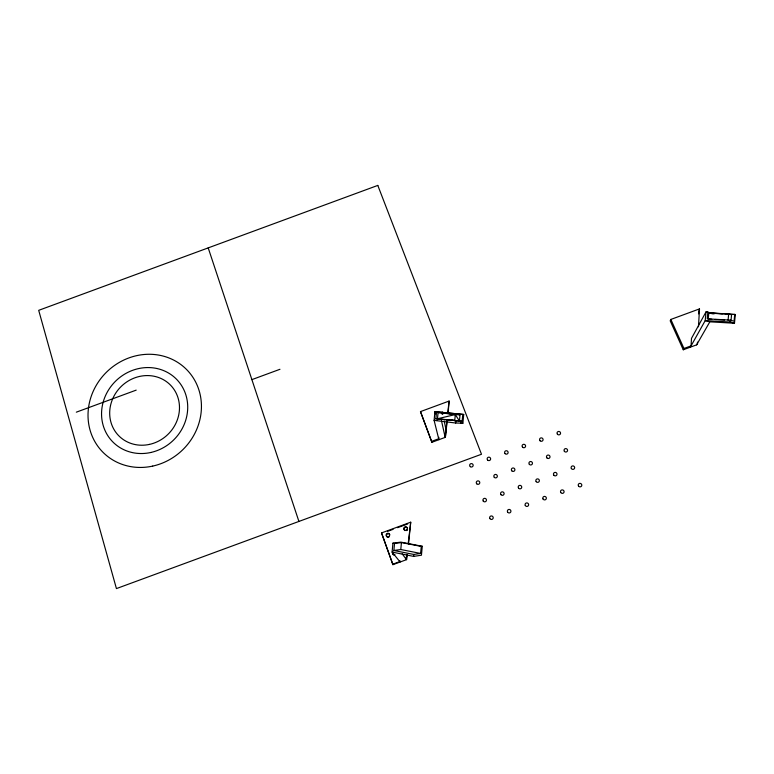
<?xml version="1.0" encoding="UTF-8"?>
<svg xmlns="http://www.w3.org/2000/svg" width="774" height="774" viewBox="0 0 774 774"><rect width="100%" height="100%" fill="white"/><g stroke="black" fill="none" stroke-linecap="round" stroke-linejoin="round"><path stroke-width="1.16" d="M698.545 313.876L698.68 311.506M697.432 342.137L697.529 343.482L696.6 344.846M698.477 326.783L699.503 308.894L670.845 319.439L670.197 320.823L683.268 349.771L696.6 344.865L709.835 321.82L734.487 323.251L735.3 314.525L711.877 313.131L706.023 311.883L691.501 338.344L691.066 345.872L683.964 348.493L683.268 349.771M728.073 320.233L728.663 313.954L708.82 312.889L708.239 319.111L711.741 319.304M734.487 323.251L730.066 322.023L730.24 320.136L707.233 318.83L707.871 311.98M730.975 321.046L731.556 314.805L728.663 313.954M734.729 314.35L734.091 321.22L730.24 320.136M421.269 546.415L401.435 542.574L394.537 543.483L393.869 550.488L413.8 554.455L420.601 553.439L421.269 546.415L422.275 546.28L421.433 555.2L413.616 556.39L392.099 552.075L392.94 543.164L400.874 542.129L422.275 546.28M462.784 414.448L462.136 421.308L435.878 418.705L436.536 411.855L463.723 414.477L462.891 423.214L455.673 423.01L434.108 420.379L434.93 411.671L463.723 414.477M437.484 418.763L438.074 412.542L442.854 412.745L460.017 414.748L459.427 420.988L437.484 418.763L455.306 414.564L460.017 414.748M442.07 414.138L442.273 411.981L442.747 414.216M454.715 420.843L455.306 414.564L442.854 412.745M455.673 423.01L455.857 421.124M393.869 550.488L400.777 549.521L401.435 542.574M413.616 556.39L413.8 554.455M438.858 437.31L438.694 438.752L431.602 441.373L431.863 442.302L445.369 437.32L447.208 420.892M445.369 437.32L446.869 421.066M447.788 412.832L449.113 401.058L420.476 411.604L431.863 442.302M448.127 412.687L449.113 401.058M406.727 554.706L406.195 559.225L406.94 554.387M408.198 543.658L410.723 522.189L381.524 532.928L392.921 564.672L406.698 559.592L407.25 554.832M408.508 544.141L410.723 522.189M399.906 560.589L399.79 561.595L392.553 564.265M698.748 310.316L699.503 308.894M690.34 347.168L705.211 320.6L706.023 311.883L710.638 313.199M76.326 412.174L136.195 390.125M251.889 379.628L279.965 369.285M445.156 436.372L445.834 428.767L444.17 420.93M387.522 531.38L393.115 529.319M397.594 527.674L407.666 523.969M437.252 420.476L434.108 420.379L438.926 439.7M435.878 418.705L441.209 418.879M711.809 313.267L722.384 313.828M725.906 314.021L735.3 314.525M711.819 313.741L714.141 313.867M715.244 319.507L724.58 320.03M730.066 322.023L705.211 320.6L709.835 321.82M436.536 411.855L434.93 411.671L435.481 413.955M438.074 412.542L455.306 414.564L459.427 420.988M451.416 420.021L453.951 420.321M458.634 420.892L462.136 421.308M460.511 422.923L462.891 423.214M392.94 543.164L394.537 543.483M400.777 549.521L420.601 553.439M392.099 552.075L400.129 562.021M381.524 532.928L392.921 564.672M402.19 553.855L406.514 559.67M670.845 319.439L683.964 348.493M420.476 411.604L431.602 441.373M208.206 247.893L298.909 521.434M441.451 420.601L445.185 437.397M394.953 554.542A1.819 1.8 -73.8 0 1 392.766 551.804M394.314 555.142A1.819 1.79 -74.1 0 1 393.134 552.259M386.932 536.759A1.8 1.78 -64.1 0 1 387.164 534.157A1.8 1.78 -64.1 0 1 389.719 534.505M388.867 537.243A1.8 1.78 -64.1 0 1 387.339 537.108M404.976 530.616A1.8 1.78 -63.6 0 1 404.705 527.742A1.8 1.78 -63.6 0 1 407.521 528.303M407.521 529.822A1.8 1.78 -63.6 0 1 406.805 530.616M377.799 185.412L38.7 310.335L116.429 588.588L481.486 454.251L377.799 185.412M149.498 444.392A36.204 33.476 -44.2 0 0 172.06 386.836A36.204 33.476 -44.2 0 0 112.211 399.955A36.204 33.476 -44.2 0 0 149.498 444.392M152.681 466.103A58.834 54.403 -44.2 0 0 189.388 372.594A58.834 54.403 -44.2 0 0 92.125 393.869A58.834 54.403 -44.2 0 0 152.681 466.103M150.649 452.519A44.689 41.322 -44.2 0 0 178.571 381.495A44.689 41.322 -44.2 0 0 104.684 397.613A44.689 41.322 -44.2 0 0 150.649 452.519M388.751 536.624A1.809 1.78 -63.8 0 0 388.829 533.499A1.809 1.78 -63.8 0 0 386.1 535.028A1.809 1.78 -63.8 0 0 388.751 536.624M406.447 530.113A1.8 1.79 -63.1 0 0 406.505 526.997A1.8 1.79 -63.1 0 0 403.796 528.516A1.8 1.79 -63.1 0 0 406.447 530.113M557.454 434.253A1.771 1.703 16.5 0 0 560.463 433.75A1.771 1.703 16.5 0 0 558.46 431.466A1.771 1.703 16.5 0 0 557.454 434.253M564.381 451.319A1.78 1.722 20.1 0 0 567.429 451.029A1.78 1.722 20.1 0 0 565.591 448.601A1.78 1.722 20.1 0 0 564.381 451.319M571.376 468.541A1.79 1.732 23.8 0 0 574.463 468.473A1.79 1.732 23.8 0 0 572.789 465.9A1.79 1.732 23.8 0 0 571.376 468.541M578.507 486.033A1.809 1.742 27.5 0 0 581.613 485.956A1.809 1.742 27.5 0 0 579.919 483.363A1.809 1.742 27.5 0 0 578.507 486.033M540.068 440.774A1.761 1.712 15.5 0 0 543.019 440.067A1.761 1.712 15.5 0 0 540.871 437.92A1.761 1.712 15.5 0 0 540.068 440.774M546.899 457.879A1.78 1.722 19.5 0 0 549.917 457.386A1.78 1.722 19.5 0 0 547.915 455.073A1.78 1.722 19.5 0 0 546.899 457.879M553.807 475.139A1.79 1.732 23.8 0 0 556.874 474.849A1.79 1.732 23.8 0 0 555.026 472.392A1.79 1.732 23.8 0 0 553.807 475.139M522.585 447.208A1.761 1.712 14.1 0 0 525.536 446.501A1.761 1.712 14.1 0 0 523.398 444.353A1.761 1.712 14.1 0 0 522.585 447.208M529.348 464.342A1.771 1.722 18.8 0 0 532.357 463.839A1.771 1.722 18.8 0 0 530.364 461.536A1.771 1.722 18.8 0 0 529.348 464.342M536.169 481.631A1.78 1.742 23.8 0 0 539.226 481.341A1.78 1.742 23.8 0 0 537.398 478.883A1.78 1.742 23.8 0 0 536.169 481.631M505.103 453.641A1.761 1.712 12.3 0 0 508.054 452.935A1.761 1.712 12.3 0 0 505.925 450.778A1.761 1.712 12.3 0 0 505.103 453.641M511.788 470.805A1.771 1.732 17.7 0 0 514.797 470.302A1.771 1.732 17.7 0 0 512.814 467.989A1.771 1.732 17.7 0 0 511.788 470.805M518.532 488.113A1.78 1.742 23.7 0 0 521.589 487.833A1.78 1.742 23.7 0 0 519.77 485.366A1.78 1.742 23.7 0 0 518.532 488.113M560.724 492.438A1.8 1.742 28.1 0 0 563.82 492.593A1.8 1.742 28.1 0 0 562.34 489.884A1.8 1.742 28.1 0 0 560.724 492.438M487.717 460.153A1.751 1.722 9.6 0 0 490.6 459.243A1.751 1.722 9.6 0 0 488.346 457.241A1.751 1.722 9.6 0 0 487.717 460.153M470.34 466.664A1.751 1.722 5.4 0 0 473.146 465.551A1.751 1.722 5.4 0 0 470.756 463.713A1.751 1.722 5.4 0 0 470.34 466.664M494.315 477.355A1.761 1.732 16.1 0 0 497.276 476.649A1.761 1.732 16.1 0 0 495.147 474.472A1.761 1.732 16.1 0 0 494.315 477.355M476.755 483.818A1.761 1.742 13.3 0 0 479.716 483.111A1.761 1.742 13.3 0 0 477.597 480.925A1.761 1.742 13.3 0 0 476.755 483.818M543.009 498.959A1.8 1.751 28.8 0 0 546.096 499.114A1.8 1.751 28.8 0 0 544.625 496.395A1.8 1.751 28.8 0 0 543.009 498.959M525.285 505.48A1.79 1.751 29.8 0 0 528.371 505.635A1.79 1.751 29.8 0 0 526.92 502.916A1.79 1.751 29.8 0 0 525.285 505.48M500.894 494.605A1.78 1.751 23.6 0 0 503.951 494.325A1.78 1.751 23.6 0 0 502.142 491.848A1.78 1.751 23.6 0 0 500.894 494.605M483.257 501.097A1.771 1.751 23.4 0 0 486.304 500.817A1.771 1.751 23.4 0 0 484.514 498.34A1.771 1.751 23.4 0 0 483.257 501.097M507.57 511.991A1.79 1.761 31.3 0 0 510.656 512.156A1.79 1.761 31.3 0 0 509.205 509.427A1.79 1.761 31.3 0 0 507.57 511.991M489.797 518.396A1.78 1.761 33.8 0 0 492.854 518.774A1.78 1.761 33.8 0 0 491.625 515.948A1.78 1.761 33.8 0 0 489.797 518.396"/></g></svg>
